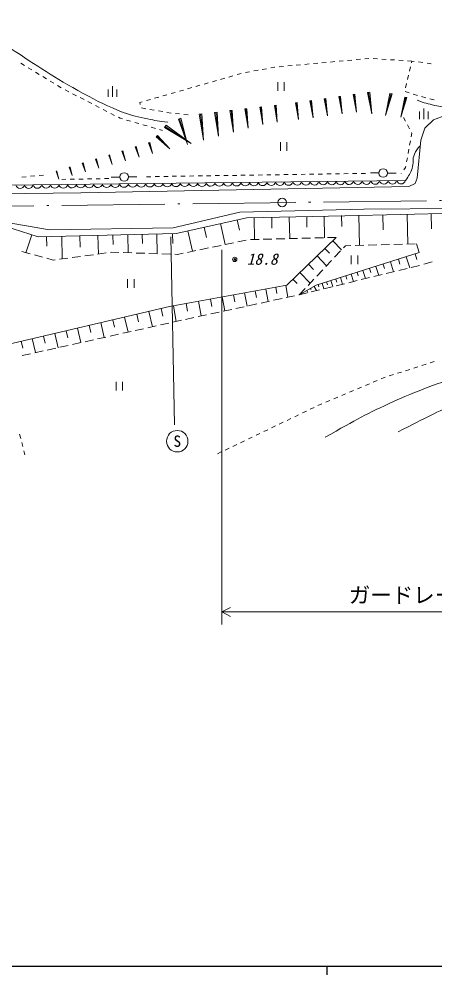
# Model space of a CAD drawing. Units: millimetres, scale not verified. Extents: x 40000 to 680000, y 20000 to 380000.
# Drawn here: x 232127 to 280572, y 204000 to 315427 of the extents above; entities that cross this region are included whole.
import ezdxf
from ezdxf.enums import TextEntityAlignment as Align

# ---------------------------------------------------------------- set-up
doc = ezdxf.new("R2010")
doc.units = ezdxf.units.MM
doc.header["$LTSCALE"] = 1000
doc.header["$PDMODE"] = 32
doc.header["$PDSIZE"] = 500
doc.linetypes.add('LONG_DASHED_DOTTED', pattern=[15.25, 12, -1.5, 0.25, -1.5])
for name, color, linetype, lineweight in [('M-BGD', 7, 'Continuous', 13), ('M-BMK', 2, 'Continuous', 13), ('M-STR-HTXT', 7, 'Continuous', 13), ('M-STR-STRC', 7, 'Continuous', 13), ('M-TTL-BAND', 7, 'Continuous', 25)]:
    doc.layers.add(name, color=color, linetype=linetype, lineweight=lineweight)
doc.styles.add('ＭＳ ゴシック', font='')
doc.styles.get('ＭＳ ゴシック').set_extended_font_data('MS Gothic')

msp = doc.modelspace()

# ---------------------------------------------------------------- linework, layer by layer
at = {"layer": 'M-BGD'}
for p, q in [((232333, 310282), (232760, 310022)), ((261887, 309821), (261445, 309740)), ((261938, 309826), (261887, 309821)), ((262933, 309918), (262436, 309872)), ((263929, 310010), (263431, 309964)), ((264925, 310103), (264427, 310057)), ((265921, 310195), (265423, 310149)), ((266916, 310287), (266418, 310241)), ((267912, 310380), (267414, 310334)), ((268908, 310472), (268410, 310426)), ((269903, 310564), (269406, 310518)), ((270899, 310657), (270401, 310611)), ((271895, 310749), (271397, 310703)), ((272891, 310842), (272393, 310795)), ((273888, 310790), (273389, 310822)), ((274886, 310726), (274387, 310758)), ((275884, 310663), (275385, 310695)), ((276882, 310599), (276383, 310631)), ((277880, 310536), (277381, 310568)), ((277598, 309361), (277715, 309847)), ((277832, 310333), (277880, 310536)), ((277880, 310536), (278169, 310497)), ((278665, 310430), (279160, 310363)), ((279656, 310295), (280151, 310228)), ((233187, 309762), (233614, 309502)), ((234041, 309241), (234468, 308981)), ((234895, 308721), (235322, 308461)), ((257046, 308814), (256565, 308676)), ((258007, 309089), (257527, 308951)), ((258986, 309290), (258494, 309200)), ((259970, 309470), (259478, 309380)), ((260953, 309650), (260462, 309560)), ((277364, 308389), (277481, 308875)), ((235749, 308201), (236176, 307941)), ((236603, 307681), (237030, 307420)), ((243012, 306347), (243012, 307597)), ((253200, 307713), (252720, 307575)), ((254162, 307988), (253681, 307851)), ((255123, 308263), (254643, 308126)), ((256085, 308539), (255604, 308401)), ((262277, 308068), (262277, 307068)), ((263027, 307068), (263027, 308068)), ((277130, 307416), (277247, 307902)), ((237474, 307190), (237918, 306960)), ((238362, 306731), (238806, 306501)), ((242512, 306347), (242512, 307222)), ((243512, 306347), (243512, 307222)), ((249355, 306612), (248874, 306475)), ((250316, 306887), (249836, 306750)), ((251278, 307163), (250797, 307025)), ((252239, 307438), (251758, 307300)), ((271054, 306629), (271262, 306658)), ((271054, 306629), (271454, 304565)), ((271158, 306643), (271454, 304565)), ((271262, 306658), (271454, 304565)), ((272726, 306866), (272977, 306902)), ((272726, 306866), (273208, 304373)), ((272851, 306884), (273208, 304373)), ((272977, 306902), (273208, 304373)), ((275335, 306771), (274819, 304196)), ((275462, 306739), (274819, 304196)), ((275589, 306707), (274819, 304196)), ((275335, 306771), (275589, 306707)), ((277583, 306832), (277107, 306983)), ((278537, 306530), (278060, 306681)), ((239251, 306272), (239695, 306043)), ((240139, 305813), (240584, 305584)), ((241028, 305354), (241472, 305125)), ((246471, 305787), (246207, 305711)), ((246207, 305711), (246239, 305487)), ((247432, 306062), (246951, 305924)), ((248394, 306337), (247913, 306199)), ((261871, 305355), (262067, 305378)), ((261871, 305355), (262196, 303405)), ((261969, 305366), (262196, 303405)), ((262067, 305378), (262196, 303405)), ((264320, 305671), (264516, 305699)), ((264320, 305671), (264697, 303723)), ((264418, 305685), (264697, 303723)), ((264516, 305699), (264697, 303723)), ((266000, 305910), (266199, 305938)), ((266000, 305910), (266382, 303937)), ((266100, 305924), (266382, 303937)), ((266199, 305938), (266382, 303937)), ((267683, 306149), (267884, 306178)), ((267683, 306149), (268069, 304152)), ((267783, 306163), (268069, 304152)), ((267884, 306178), (268069, 304152)), ((269368, 306389), (269571, 306418)), ((269368, 306389), (269759, 304367)), ((269470, 306403), (269759, 304367)), ((269571, 306418), (269759, 304367)), ((277055, 306336), (276588, 304003)), ((277170, 306307), (276588, 304003)), ((277286, 306277), (276588, 304003)), ((277055, 306336), (277286, 306277)), ((279501, 306269), (279016, 306388)), ((280472, 306030), (279987, 306149)), ((241916, 304896), (242361, 304666)), ((242805, 304437), (243249, 304207)), ((246389, 305070), (246882, 304985)), ((247375, 304899), (247868, 304814)), ((248360, 304729), (248853, 304644)), ((249346, 304559), (249838, 304474)), ((250335, 304419), (250833, 304370)), ((251330, 304322), (251828, 304273)), ((253102, 304342), (253406, 304377)), ((253102, 304342), (253605, 301319)), ((253254, 304359), (253605, 301319)), ((253406, 304377), (253605, 301319)), ((254909, 304551), (255187, 304583)), ((254909, 304551), (255369, 301786)), ((255048, 304567), (255369, 301786)), ((255187, 304583), (255369, 301786)), ((256690, 304756), (256943, 304786)), ((256690, 304756), (257108, 302245)), ((256816, 304771), (257108, 302245)), ((256943, 304786), (257108, 302245)), ((258445, 304959), (258673, 304986)), ((258445, 304959), (258822, 302699)), ((258559, 304972), (258822, 302699)), ((258673, 304986), (258822, 302699)), ((260175, 305159), (260378, 305183)), ((260175, 305159), (260510, 303145)), ((260276, 305171), (260510, 303145)), ((260378, 305183), (260510, 303145)), ((278775, 303771), (278775, 304646)), ((279275, 303771), (279275, 305021)), ((279775, 303771), (279775, 304646)), ((280419, 303696), (281836, 304211)), ((243693, 303978), (243884, 303880)), ((243884, 303880), (244158, 303801)), ((244639, 303662), (245119, 303524)), ((245600, 303385), (246080, 303247)), ((246561, 303108), (247041, 302970)), ((250682, 303774), (250982, 303866)), ((250682, 303774), (251748, 300828)), ((250832, 303820), (251748, 300828)), ((250982, 303866), (251748, 300828)), ((276898, 303969), (277134, 303528)), ((277370, 303088), (277607, 302647)), ((279388, 302717), (280419, 303696)), ((247521, 302831), (248002, 302693)), ((248482, 302554), (248843, 302450)), ((249058, 302776), (249256, 303078)), ((249058, 302776), (252174, 300940)), ((249157, 302927), (252174, 300940)), ((249256, 303078), (252174, 300940)), ((277880, 302137), (277807, 301722)), ((277843, 302207), (277880, 302137)), ((278925, 301326), (279388, 302717)), ((247211, 301009), (247339, 301048)), ((247211, 301009), (247671, 299746)), ((247275, 301029), (247671, 299746)), ((247339, 301048), (247671, 299746)), ((248108, 301702), (248258, 301854)), ((248108, 301702), (249702, 300287)), ((248183, 301778), (249702, 300287)), ((248258, 301854), (249702, 300287)), ((262586, 301063), (262586, 300063)), ((263336, 300063), (263336, 301063)), ((277719, 301230), (277632, 300738)), ((278512, 296894), (278925, 301326)), ((244108, 300051), (244226, 300087)), ((244108, 300051), (244532, 298888)), ((244167, 300069), (244532, 298888)), ((244226, 300087), (244532, 298888)), ((245657, 300529), (245780, 300567)), ((245657, 300529), (246099, 299316)), ((245718, 300548), (246099, 299316)), ((245780, 300567), (246099, 299316)), ((277544, 300246), (277457, 299753)), ((239492, 298626), (239595, 298657)), ((239492, 298626), (239861, 297612)), ((239543, 298642), (239861, 297612)), ((239595, 298657), (239861, 297612)), ((241025, 299099), (241133, 299133)), ((241025, 299099), (241413, 298036)), ((241079, 299116), (241413, 298036)), ((241133, 299133), (241413, 298036)), ((242564, 299574), (242677, 299609)), ((242564, 299574), (242970, 298461)), ((242621, 299592), (242970, 298461)), ((242677, 299609), (242970, 298461)), ((277369, 299261), (277282, 298769)), ((236439, 297683), (236532, 297712)), ((236439, 297683), (236773, 296768)), ((236486, 297698), (236773, 296768)), ((236532, 297712), (236773, 296768)), ((237963, 298154), (238061, 298184)), ((237963, 298154), (238314, 297189)), ((238012, 298169), (238314, 297189)), ((238061, 298184), (238314, 297189)), ((273053, 297514), (274053, 297496)), ((277166, 298117), (276963, 297847)), ((277194, 298276), (277166, 298117)), ((232956, 297059), (232458, 297019)), ((233953, 297141), (233455, 297100)), ((234950, 297223), (234451, 297182)), ((237585, 296749), (237085, 296740)), ((238585, 296767), (238085, 296758)), ((239585, 296785), (239085, 296776)), ((240585, 296803), (240085, 296794)), ((241585, 296821), (241085, 296812)), ((242584, 296839), (242085, 296830)), ((242853, 296997), (243853, 297015)), ((244853, 297034), (245852, 297052)), ((247478, 297059), (246978, 297052)), ((248478, 297075), (247978, 297067)), ((249478, 297090), (248978, 297083)), ((250478, 297106), (249978, 297098)), ((251478, 297121), (250978, 297114)), ((252477, 297137), (251977, 297129)), ((253477, 297152), (252977, 297145)), ((254477, 297168), (253977, 297160)), ((255477, 297183), (254977, 297176)), ((256477, 297199), (255977, 297191)), ((257477, 297214), (256977, 297207)), ((258477, 297230), (257977, 297222)), ((259477, 297245), (258977, 297238)), ((260476, 297261), (259976, 297253)), ((261476, 297276), (260976, 297269)), ((262476, 297292), (261976, 297284)), ((263476, 297307), (262976, 297300)), ((264476, 297323), (263976, 297315)), ((265476, 297338), (264976, 297330)), ((266476, 297354), (265976, 297346)), ((267476, 297369), (266976, 297361)), ((268475, 297385), (267976, 297377)), ((269475, 297400), (268975, 297392)), ((270475, 297416), (269975, 297408)), ((271475, 297431), (270975, 297423)), ((272475, 297447), (271975, 297439)), ((275052, 297477), (276052, 297459)), ((276663, 297447), (276630, 297402)), ((278280, 296276), (278512, 296894)), ((239326, 295183), (277522, 295917)), ((277522, 295917), (278280, 296276)), ((185036, 294448), (239326, 295183)), ((272304, 293251), (257843, 292916)), ((294475, 293490), (272304, 293251)), ((257843, 292916), (250086, 291096)), ((258665, 292275), (250436, 290425)), ((257547, 292023), (257821, 290806)), ((270085, 292506), (258665, 292275)), ((259516, 292293), (259572, 289738)), ((261560, 292337), (261588, 291060)), ((263605, 292382), (263660, 289839)), ((265639, 292426), (265667, 291155)), ((267673, 292470), (267728, 289940)), ((269697, 292514), (269724, 291249)), ((288440, 292922), (270085, 292506)), ((271721, 292558), (271797, 289052)), ((274526, 292619), (274564, 290866)), ((277331, 292680), (277407, 289189)), ((280124, 292741), (280162, 290995)), ((235672, 290857), (229782, 291862)), ((234346, 290055), (230462, 291304)), ((250086, 291096), (235672, 290857)), ((253701, 291159), (253968, 289973)), ((255599, 291585), (256146, 289150)), ((233602, 290295), (232926, 288193)), ((250436, 290425), (234346, 290055)), ((235330, 290078), (235355, 288975)), ((237095, 290118), (237156, 287480)), ((239206, 290167), (239236, 288848)), ((241317, 290216), (241367, 288042)), ((243056, 290255), (243081, 289168)), ((244795, 290295), (244843, 288189)), ((246480, 290334), (246504, 289281)), ((248165, 290373), (248218, 288078)), ((250001, 290415), (250027, 289267)), ((251804, 290733), (252337, 288360)), ((260081, 289750), (259082, 289725)), ((261581, 289788), (260581, 289763)), ((263080, 289825), (262081, 289800)), ((263305, 284403), (269079, 289974)), ((264580, 289862), (263580, 289837)), ((266079, 289899), (265080, 289875)), ((267579, 289937), (266579, 289912)), ((269079, 289974), (268079, 289949)), ((254182, 288743), (253203, 288540)), ((255651, 289047), (254672, 288844)), ((257120, 289352), (256140, 289149)), ((258588, 289656), (257609, 289453)), ((267754, 288696), (268306, 288124)), ((268670, 289580), (269687, 288526)), ((269905, 288759), (270142, 289012)), ((270142, 289012), (270795, 289028)), ((271295, 289040), (272295, 289064)), ((272795, 289077), (273794, 289101)), ((274294, 289113), (275294, 289137)), ((275794, 289150), (276794, 289174)), ((277293, 289186), (278293, 289211)), ((278448, 289214), (278752, 288202)), ((233418, 288061), (232452, 288320)), ((234867, 287673), (233901, 287932)), ((236109, 287341), (235350, 287544)), ((237808, 287567), (236817, 287435)), ((239295, 287765), (238304, 287633)), ((240782, 287964), (239790, 287831)), ((242268, 288162), (241277, 288030)), ((242946, 288252), (242764, 288228)), ((243762, 288225), (242946, 288252)), ((245261, 288175), (244262, 288209)), ((246760, 288126), (245761, 288159)), ((248260, 288076), (247260, 288109)), ((249759, 288027), (248759, 288060)), ((250593, 287999), (250258, 288010)), ((251244, 288134), (250593, 287999)), ((252713, 288438), (251734, 288235)), ((278752, 288202), (266749, 284403)), ((266838, 287812), (267943, 286667)), ((268879, 287665), (269563, 288394)), ((270827, 287876), (270827, 286876)), ((271577, 286876), (271577, 287876)), ((277244, 287725), (277651, 286439)), ((278273, 288050), (278476, 287407)), ((236321, 287369), (236109, 287341)), ((265843, 286852), (266443, 286230)), ((267852, 286571), (268537, 287300)), ((273706, 286605), (274038, 285555)), ((274546, 286871), (274712, 286346)), ((275386, 287136), (275753, 285975)), ((276315, 287430), (276499, 286850)), ((277828, 286482), (278799, 286720)), ((279279, 286859), (280238, 287142)), ((264848, 285892), (266048, 284647)), ((266826, 285477), (267510, 286206)), ((269578, 285299), (269823, 284524)), ((270198, 285495), (270320, 285107)), ((270817, 285691), (271089, 284834)), ((271503, 285908), (271639, 285479)), ((272000, 285056), (272971, 285294)), ((272189, 286125), (272489, 285176)), ((272947, 286365), (273097, 285891)), ((273457, 285413), (274428, 285650)), ((274914, 285769), (275885, 286007)), ((276371, 286126), (277342, 286363)), ((244763, 285094), (244763, 284094)), ((245513, 284094), (245513, 285094)), ((249631, 281922), (263305, 284403)), ((262036, 284173), (262169, 283443)), ((263204, 284385), (263455, 283004)), ((264039, 285112), (264527, 284607)), ((266749, 284403), (264774, 283289)), ((265800, 284383), (266484, 285112)), ((266516, 284272), (266792, 283783)), ((266970, 284473), (267055, 284206)), ((267447, 284624), (267647, 283992)), ((267628, 283987), (268600, 284225)), ((267953, 284784), (268053, 284468)), ((268459, 284944), (268680, 284245)), ((269019, 285121), (269129, 284772)), ((269085, 284344), (270057, 284581)), ((270542, 284700), (271514, 284938)), ((255791, 283040), (256087, 281409)), ((257095, 283276), (257243, 282461)), ((258400, 283513), (258680, 281970)), ((259634, 283737), (259774, 282966)), ((260868, 283961), (261133, 282501)), ((263248, 282959), (264225, 283170)), ((264714, 283276), (264774, 283289)), ((264774, 283289), (265458, 284018)), ((264774, 283289), (265686, 283512)), ((265645, 283780), (265783, 283536)), ((266080, 284026), (266149, 283904)), ((266171, 283631), (267143, 283868)), ((230125, 277344), (249631, 281922)), ((250113, 282009), (250444, 280184)), ((251574, 282274), (251739, 281361)), ((253034, 282539), (253347, 280816)), ((254413, 282789), (254569, 281928)), ((258850, 282007), (259827, 282218)), ((260316, 282324), (261293, 282536)), ((261782, 282642), (262759, 282853)), ((245826, 281029), (246033, 280148)), ((247235, 281359), (247657, 279564)), ((248672, 281696), (248882, 280799)), ((252985, 280738), (253963, 280949)), ((254452, 281055), (255429, 281267)), ((255918, 281372), (256895, 281584)), ((257384, 281690), (258361, 281901)), ((240293, 279730), (240492, 278882)), ((241650, 280048), (242055, 278319)), ((243033, 280373), (243236, 279509)), ((244416, 280698), (244830, 278936)), ((248590, 279772), (249567, 279988)), ((250055, 280097), (251031, 280314)), ((251519, 280421), (252497, 280632)), ((236273, 278787), (236663, 277123)), ((237604, 279099), (237799, 278267)), ((238936, 279412), (239334, 277715)), ((242733, 278470), (243710, 278687)), ((244198, 278795), (245174, 279012)), ((245662, 279121), (246638, 279338)), ((247126, 279446), (248102, 279663)), ((232380, 277873), (232568, 277072)), ((233661, 278174), (234044, 276541)), ((234967, 278480), (235158, 277664)), ((238340, 277495), (239317, 277711)), ((239805, 277820), (240781, 278036)), ((241269, 278145), (242085, 278326)), ((242085, 278326), (242245, 278361)), ((232483, 276195), (233459, 276411)), ((233947, 276520), (234923, 276736)), ((235412, 276845), (236388, 277061)), ((236876, 277170), (237852, 277386)), ((280020, 275352), (280496, 275504)), ((276211, 274132), (276687, 274284)), ((277163, 274437), (277639, 274589)), ((278116, 274742), (278592, 274894)), ((279068, 275047), (279544, 275199)), ((243424, 273144), (243424, 272144)), ((244174, 272144), (244174, 273144)), ((273397, 273100), (273858, 273295)), ((274318, 273490), (274664, 273636)), ((274664, 273636), (274782, 273674)), ((275259, 273826), (275735, 273979)), ((270634, 271932), (271094, 272127)), ((271555, 272321), (272015, 272516)), ((272476, 272711), (272936, 272905)), ((267871, 270763), (268331, 270958)), ((268792, 271153), (269252, 271348)), ((269713, 271542), (270173, 271737)), ((265145, 269512), (265596, 269729)), ((266046, 269946), (266497, 270162)), ((266950, 270374), (267410, 270569)), ((263342, 268646), (263793, 268862)), ((264244, 269079), (264694, 269296)), ((260639, 267346), (261089, 267562)), ((261540, 267779), (261991, 267996)), ((262441, 268212), (262892, 268429)), ((232189, 267035), (232312, 266551)), ((258836, 266479), (259287, 266696)), ((259737, 266913), (260188, 267129)), ((232435, 266066), (232559, 265582)), ((256132, 265179), (256583, 265396)), ((257034, 265613), (257484, 265829)), ((257935, 266046), (258386, 266263)), ((232682, 265097), (232805, 264613)), ((255231, 264746), (255682, 264963))]:
    msp.add_line(p, q, dxfattribs=at)
msp.add_lwpolyline([(211944, 313666), (216539, 308075), (223661, 295975), (277145, 296613)], dxfattribs=at)
for centre, radius in [((244353, 297024), 500), ((274552, 297486), 500), ((257252, 287406), 100), ((257252, 287406), 80), ((257252, 287406), 60), ((257252, 287406), 40), ((257252, 287406), 20), ((257252, 287406), 20)]:
    msp.add_circle(centre, radius, dxfattribs=at)
for centre in [(259484, 296520), (260493, 296532), (261502, 296544), (262511, 296556), (263520, 296568), (264530, 296581), (265539, 296593), (266548, 296605), (267557, 296617), (268566, 296629), (269575, 296641), (270584, 296653), (271594, 296665), (272603, 296677), (273612, 296689), (274621, 296701), (275630, 296713), (276639, 296725), (232237, 296195), (233247, 296207), (234256, 296219), (235265, 296231), (236274, 296243), (237283, 296255), (238292, 296267), (239301, 296279), (240310, 296292), (241320, 296304), (242329, 296316), (243338, 296328), (244347, 296340), (245356, 296352), (246365, 296364), (247374, 296376), (248384, 296388), (249393, 296400), (250402, 296412), (251411, 296424), (252420, 296436), (253429, 296448), (254438, 296460), (255447, 296472), (256457, 296484), (257466, 296496), (258475, 296508)]:
    msp.add_arc(centre, 518, 193.87559, 347.49175, dxfattribs=at)
for points, knots in [([(249471, 303403), (248345, 303547), (248016, 303596), (247097, 303786), (245974, 304018), (245330, 304132), (244263, 304552), (242383, 305292), (241364, 305804), (239591, 306773), (236161, 308649), (234344, 309890), (231090, 312058), (229156, 313346), (228520, 313774), (226189, 315427)], [0, 0, 0, 0, 1, 1, 1, 2, 2, 2, 3, 3, 3, 4, 4, 4, 5, 5, 5, 5]), ([(299190, 306069), (298640, 306208), (298435, 306223), (297946, 306271), (296717, 306393), (296033, 306042), (294804, 305925), (291965, 305653), (290379, 305403), (287528, 305301), (284805, 305204), (283204, 304742), (280553, 305371), (279739, 305563), (279394, 305622), (278497, 305971)], [0, 0, 0, 0, 1, 1, 1, 2, 2, 2, 3, 3, 3, 4, 4, 4, 5, 5, 5, 5]), ([(277145, 296613), (277550, 297194), (277708, 297429), (277917, 298020), (278135, 298638), (277913, 299081), (278189, 299676), (278387, 300103), (278518, 300287), (278864, 300673)], [0, 0, 0, 0, 1, 1, 1, 2, 2, 2, 3, 3, 3, 3]), ([(267792, 266670), (271495, 268788), (272604, 269409), (275830, 270876), (279273, 272442), (281326, 273027), (284875, 274333), (288125, 275529), (289982, 276099), (293230, 277300), (295875, 278279), (297348, 278853), (299971, 279893), (302871, 281043), (304424, 281874), (307374, 282889), (309293, 283550), (310365, 283973), (312358, 284358), (313688, 284616), (314461, 284606), (315815, 284646), (318687, 284733), (320292, 284426), (323161, 284272), (325266, 284159), (326442, 283868), (328548, 283955), (331771, 284089), (333553, 284516), (336729, 285079), (340660, 285775), (342805, 286455), (346726, 287210), (348638, 287579), (349713, 287803), (351652, 287988), (356111, 288415), (358640, 288135), (363117, 288276), (369634, 288482), (373277, 288856), (379797, 288939), (384714, 289001), (387476, 289023), (392386, 288737), (396202, 288515), (398315, 288093), (402123, 287758), (407148, 287316), (409970, 287155), (415000, 286778), (420806, 286344), (424072, 286261), (429865, 285684), (434401, 285232), (436996, 285233), (441445, 284243), (444949, 283464), (446844, 282748), (450261, 281650), (452727, 280858), (454031, 280180), (456512, 279432), (461410, 277957), (464220, 277366), (469159, 276033), (472186, 275215), (473836, 274561), (476908, 273930), (479196, 273460), (480510, 273327), (482842, 273181), (485403, 273020), (486858, 273328), (489410, 273066), (491409, 272860), (492432, 272184), (494423, 271913), (497987, 271429), (500016, 271253), (503613, 271308), (506603, 271355), (508259, 271764), (511247, 271913), (513945, 272048), (515464, 272289), (518160, 272115), (519999, 271996), (521014, 271712), (522799, 271251), (526003, 270422), (527611, 269378), (530692, 268168), (532403, 267496), (533280, 266859), (535071, 266440), (536212, 266173), (537354, 265817), (538067, 266613), (538429, 267018), (538233, 267587), (538009, 268140), (537640, 269049), (536989, 269282), (536367, 270041), (535319, 271318), (534589, 271945), (533774, 273383), (533371, 274095), (532847, 274596), (533112, 275370), (533380, 276156), (534197, 276351), (534898, 276523)], [0, 0, 0, 0, 1, 1, 1, 2, 2, 2, 3, 3, 3, 4, 4, 4, 5, 5, 5, 6, 6, 6, 7, 7, 7, 8, 8, 8, 9, 9, 9, 10, 10, 10, 11, 11, 11, 12, 12, 12, 13, 13, 13, 14, 14, 14, 15, 15, 15, 16, 16, 16, 17, 17, 17, 18, 18, 18, 19, 19, 19, 20, 20, 20, 21, 21, 21, 22, 22, 22, 23, 23, 23, 24, 24, 24, 25, 25, 25, 26, 26, 26, 27, 27, 27, 28, 28, 28, 29, 29, 29, 30, 30, 30, 31, 31, 31, 32, 32, 32, 33, 33, 33, 34, 34, 34, 35, 35, 35, 36, 36, 36, 37, 37, 37, 38, 38, 38, 38]), ([(276290, 267320), (279668, 269047), (280591, 269504), (283396, 270803), (286796, 272377), (288722, 273221), (292219, 274564), (297708, 276673), (300941, 277409), (306523, 279255), (308593, 279939), (309723, 280416), (311818, 281020), (313310, 281450), (314133, 281790), (315672, 281995), (317938, 282297), (319240, 282007), (321524, 282088), (324666, 282199), (326440, 282158), (329558, 282552), (332266, 282894), (333746, 283324), (336432, 283806), (339206, 284304), (340749, 284650), (343537, 285060), (346393, 285480), (347998, 285705), (350875, 285943), (354006, 286201), (355770, 286200), (358909, 286314), (362101, 286430), (363890, 286498), (367083, 286546), (371128, 286608), (373397, 286394), (377440, 286546), (380622, 286666), (382385, 287065), (385567, 287196), (387542, 287278), (388654, 287293), (390629, 287196), (393472, 287058), (395052, 286780), (397874, 286407), (400946, 286001), (402646, 285621), (405722, 285246), (409827, 284745), (412146, 284647), (416265, 284271), (420890, 283848), (423483, 283641), (428107, 283203), (431538, 282877), (433488, 282901), (436885, 282320), (441161, 281589), (443479, 280785), (447659, 279627), (452470, 278293), (455119, 277388), (459873, 275865), (462911, 274892), (464520, 274024), (467629, 273310), (468891, 273021), (469342, 272907), (470880, 272660)], [0, 0, 0, 0, 1, 1, 1, 2, 2, 2, 3, 3, 3, 4, 4, 4, 5, 5, 5, 6, 6, 6, 7, 7, 7, 8, 8, 8, 9, 9, 9, 10, 10, 10, 11, 11, 11, 12, 12, 12, 13, 13, 13, 14, 14, 14, 15, 15, 15, 16, 16, 16, 17, 17, 17, 18, 18, 18, 19, 19, 19, 20, 20, 20, 21, 21, 21, 22, 22, 22, 23, 23, 23, 24, 24, 24, 24])]:
    msp.add_open_spline(points, degree=3, knots=knots, dxfattribs=at)
msp.add_point((257252, 287406), dxfattribs=at)
at = {"layer": 'M-BMK', "linetype": 'LONG_DASHED_DOTTED'}
msp.add_line((386341, 295654), (63741, 291434), dxfattribs=at)
at = {"layer": 'M-BMK'}
msp.add_circle((262791, 294038), 500, dxfattribs=at)
at = {"layer": 'M-STR-HTXT'}
for p, q in [((249794, 290064), (250236, 268114)), ((255738, 288543), (255738, 244868)), ((255738, 246309), (256738, 246829)), ((255738, 246309), (309082, 246309)), ((255738, 246309), (256738, 245789))]:
    msp.add_line(p, q, dxfattribs=at)
at = {"layer": 'M-STR-STRC'}
msp.add_circle((250551, 266218), 1250, dxfattribs=at)
at = {"layer": 'M-TTL-BAND'}
for p, q in [((40000, 205000), (579000, 205000)), ((268000, 205000), (268000, 204000))]:
    msp.add_line(p, q, dxfattribs=at)

# ---------------------------------------------------------------- texts
at = {"layer": 'M-BGD', "style": 'ＭＳ ゴシック', "oblique": 15}
msp.add_text('18.8', height=1320, dxfattribs=at).set_placement((260449, 287451), align=Align.MIDDLE_CENTER)
at = {"layer": 'M-STR-HTXT', "style": 'ＭＳ ゴシック'}
msp.add_text('ガードレール L=54.0', height=1833, dxfattribs=at).set_placement((282410, 246809), align=Align.BOTTOM_CENTER)
at = {"layer": 'M-STR-STRC', "style": 'ＭＳ ゴシック'}
msp.add_text('S', height=1320, dxfattribs=at).set_placement((250551, 266218), align=Align.MIDDLE_CENTER)

doc.saveas('drawing.dxf')
